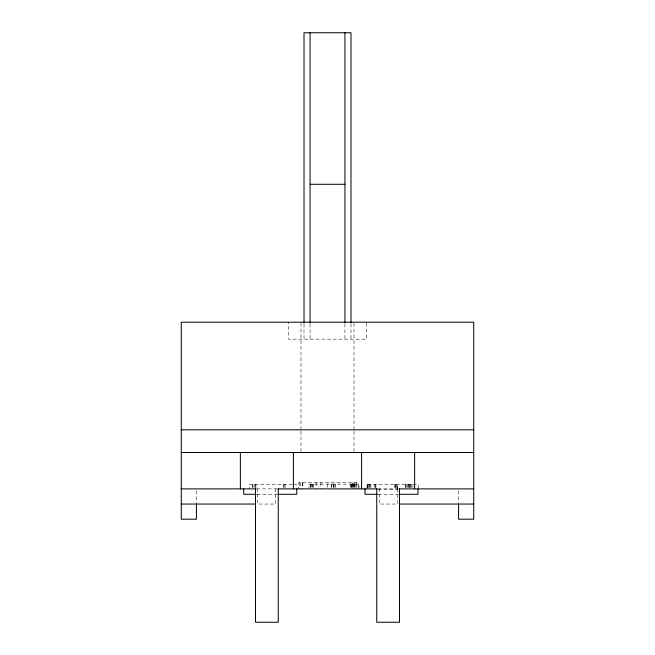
<?xml version="1.0" encoding="UTF-8"?>
<svg xmlns="http://www.w3.org/2000/svg" width="655" height="655" viewBox="0 0 655 655"><rect width="100%" height="100%" fill="white"/><g stroke="black" fill="none" stroke-linecap="round" stroke-linejoin="round"><path stroke-width="0.49" stroke-dasharray="3.27 2.46" d="M292.539 484.348L249.686 484.348L249.686 488.892M293.972 484.348L296.191 484.348L296.191 488.892M256.654 488.892L277.122 488.892M377.968 488.892L398.355 488.892M378.156 489.203L397.831 489.203M256.997 494.288L277.122 494.288M378.23 494.288L398.355 494.288M458.582 490.914L458.582 503.04M418.463 488.229L418.463 484.348L366.923 484.348L366.923 488.892M412.961 484.348L412.961 488.892M411.274 484.348L411.274 489.203M410.21 484.348L410.21 489.203M409.94 484.348L409.94 489.203M409.768 484.348L409.768 489.203M408.761 484.348L408.761 488.892M407.967 484.348L407.967 487.983M406.952 484.348L406.952 488.892M405.887 484.348L405.887 488.892M405.437 484.348L405.437 488.892M397.487 488.892L397.487 504.047L379.302 504.047L379.302 488.892M396.742 484.348L396.742 489.203M395.579 484.348L395.579 489.203M395.194 484.348L395.194 489.203M394.4 484.348L394.4 489.203M375.913 484.348L375.913 489.203M375.446 484.348L375.446 489.203M374.365 484.348L374.365 489.203M370.886 484.348L370.886 489.203M369.969 484.348L369.969 488.892M369.551 484.348L369.551 488.892M368.446 484.348L368.446 488.892M367.643 484.348L367.643 489.203M367.357 484.348L367.357 488.892M366.292 323.193L366.292 339.167L288.708 339.167L288.708 322.194M359.005 488.892L359.005 484.119L308.996 484.119L308.996 488.892M358.514 484.119L358.514 488.892M356.836 488.892L356.836 482.653L298.705 482.653L298.705 488.892M356.263 482.653L356.263 488.892M355.771 484.119L355.771 488.892M354.748 482.653L354.748 488.892M354.633 484.119L354.633 488.892M354.199 484.119L354.101 488.892M354.019 323.21L354.019 430.122M354.019 431.137L354.019 452.523M353.266 484.119L353.266 488.892M353.233 482.653L353.233 488.892M353.037 484.119L353.037 488.892M352.66 482.653L352.66 488.892M352.202 484.119L352.202 488.892M351.874 484.119L351.874 488.892M351.44 484.119L351.44 488.892M351.08 484.119L351.08 488.892M350.99 323.848L350.99 339.167M350.605 484.119L350.605 488.892M344.931 323.848L344.931 339.167M335.728 484.119L335.728 488.892M334.861 484.119L334.861 488.892M333.641 484.119L333.641 488.892M333.338 484.119L333.338 487.934M331.774 484.119L331.774 488.892M331.627 484.119L331.627 488.892M327.557 484.119L327.557 488.892M320.86 482.653L320.86 488.892M316.144 482.653L316.144 488.892M313.327 484.119L313.327 488.892M312.894 484.119L312.894 488.892M312.189 484.119L312.189 488.892M311.731 484.119L311.731 488.892M310.593 484.119L310.593 488.892M310.134 484.119L310.134 488.892M310.069 323.848L310.069 339.167M304.01 323.848L304.01 339.167M302.872 482.653L302.872 488.892M302.307 482.653L302.307 488.892M300.981 323.21L300.981 430.122M300.981 431.137L300.981 452.523M300.792 482.653L300.792 488.892M299.294 482.653L299.294 488.892M285.113 484.348L285.113 488.892M284.065 484.348L284.123 488.892M283.705 484.348L283.705 488.892M275.698 488.892L275.698 504.047L257.513 504.047L257.513 488.892M255.941 484.348L255.941 488.892M255.475 484.348L255.475 488.892M254.173 484.348L254.173 488.892M252.936 484.348L252.936 487.983M252.724 484.348L252.724 488.892M196.418 490.914L196.418 503.04M397.208 489.203L397.208 484.348L397.167 489.203"/><path stroke-width="0.98" d="M310.069 184.292L344.931 184.292M181.263 429.819L473.737 429.819M181.263 452.523L473.737 452.523M181.263 488.892L256.08 488.892M278.031 488.892L377.313 488.892M399.263 488.892L473.737 488.892M256.08 494.288L243.734 494.288L243.734 488.892M278.031 494.288L296.772 494.288L296.772 488.892M377.313 494.288L364.966 494.288L364.966 488.892M399.263 494.288L418.005 494.288L418.005 488.892M181.263 504.047L255.475 504.047M399.525 504.047L473.737 504.047M458.582 504.047L458.582 519.202L473.737 519.202L473.737 322.194L181.263 322.194L181.263 519.202L196.418 519.202L196.418 504.047M414.64 452.523L414.64 488.892M399.485 488.892L399.485 622.25L376.748 622.25L376.748 488.892M361.601 452.523L361.601 488.892M350.99 322.825L350.99 32.75L304.01 32.75L304.01 322.825M344.931 32.75L344.931 322.866M310.069 32.75L310.069 322.866M293.399 452.523L293.399 488.892M278.252 488.892L278.252 622.25L255.515 622.25L255.515 488.892M240.36 452.523L240.36 488.892"/></g></svg>
